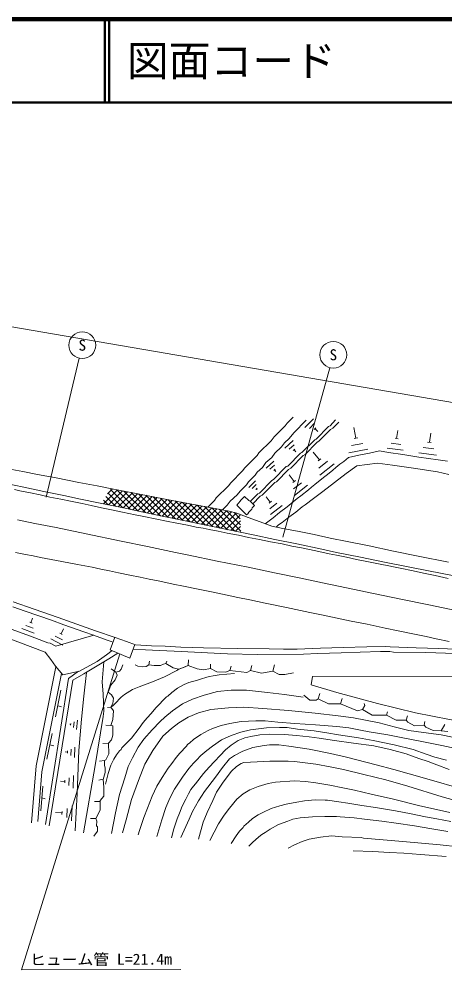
# Model space of a CAD drawing. Units: millimetres, scale not verified. Extents: x 40000 to 680000, y 20000 to 380000.
# Drawn here: x 107471 to 158444, y 266217 to 380000 of the extents above; entities that cross this region are included whole.
import ezdxf
from ezdxf.enums import TextEntityAlignment as Align

# ---------------------------------------------------------------- set-up
doc = ezdxf.new("R2010")
doc.units = ezdxf.units.MM
doc.header["$LTSCALE"] = 1000
doc.linetypes.add('CHAIN', pattern=[18.5, 12, -1.5, 3.5, -1.5])
for name, color, linetype, lineweight in [('M-BMK', 2, 'CHAIN', 13), ('M-TTL', 2, 'Continuous', 140), ('M-TTL-LINE', 7, 'Continuous', 50), ('M-TTL-TXT', 7, 'Continuous', 13), ('M-WORK', 1, 'Continuous', 13)]:
    doc.layers.add(name, color=color, linetype=linetype, lineweight=lineweight)
doc.styles.add('ＭＳ ゴシック', font='')
doc.styles.get('ＭＳ ゴシック').set_extended_font_data('MS Gothic')

msp = doc.modelspace()

# ---------------------------------------------------------------- hatches: boundary and pattern name
at = {"layer": 'M-WORK'}
h = msp.add_hatch(dxfattribs=at)
h.set_pattern_fill('USER', color=256, style=0, pattern_type=2)
h.set_pattern_definition([(45, (650611, 671161), (-353.5534, 353.5534), []), (315, (650611, 671161), (353.5534, 353.5534), [])])
h.paths.add_polyline_path([(117356, 322045), (118473, 323814), (118577, 323794), (121076, 323312), (123520, 322848), (125144, 322530), (127705, 322034), (129863, 321631), (132610, 321102), (133523, 320868), (133920, 320718), (134027, 318577), (132570, 318864), (130027, 319414), (127563, 319899), (124798, 320482), (122308, 321013), (119961, 321505)])

# ---------------------------------------------------------------- linework, layer by layer
at = {"layer": 'M-BMK'}
msp.add_lwpolyline([(107289, 320061), (109382, 319630), (111930, 319142), (115494, 318386), (119704, 317533), (122830, 316875), (126200, 316183), (127808, 315838), (131165, 315146), (134873, 314394), (138037, 313722), (140996, 313120), (143794, 312538), (146663, 311946), (149873, 311267), (153170, 310589), (156493, 309903), (160499, 309054), (177627, 305497)], dxfattribs=at)
at = {"layer": 'M-TTL'}
msp.add_line((680000, 380000), (40000, 380000), dxfattribs=at)
at = {"layer": 'M-TTL-LINE'}
for p, q in [((117750, 380000), (117750, 370000)), ((118250, 380000), (118250, 370000)), ((40000, 370000), (680000, 370000))]:
    msp.add_line(p, q, dxfattribs=at)
at = {"layer": 'M-WORK'}
for p, q in [((84126, 346994), (288761, 311979)), ((110700, 322780), (114669, 339413)), ((139053, 318006), (144654, 338277)), ((139540, 331634), (140294, 332369)), ((138014, 330001), (139330, 331307)), ((139330, 331307), (139540, 331634)), ((142699, 332178), (141679, 331126)), ((142234, 330996), (142846, 331628)), ((147792, 329840), (147555, 331144)), ((137663, 329528), (138014, 330001)), ((142788, 330867), (142992, 331077)), ((142890, 330972), (143225, 330648)), ((152659, 329815), (152789, 330749)), ((156576, 329353), (156731, 330463)), ((136184, 328091), (137663, 329528)), ((140282, 329563), (139290, 328665)), ((139788, 328514), (140383, 329053)), ((148617, 329203), (147245, 328953)), ((148021, 329882), (147563, 329799)), ((153146, 329092), (151992, 329254)), ((152851, 329788), (152466, 329841)), ((156786, 329324), (156366, 329383)), ((134485, 326284), (135964, 327773)), ((135964, 327773), (136184, 328091)), ((140286, 328363), (140484, 328543)), ((140385, 328453), (140612, 328202)), ((143424, 327256), (142688, 328183)), ((146926, 328107), (149213, 328523)), ((151517, 328666), (153442, 328397)), ((155330, 328100), (157430, 327807)), ((157108, 328565), (155848, 328741)), ((137977, 327086), (137039, 326279)), ((137496, 326128), (138058, 326613)), ((143595, 327392), (143253, 327120)), ((144390, 327093), (143364, 326279)), ((143475, 325437), (145185, 326795)), ((147878, 326522), (150350, 326864)), ((150350, 326864), (152180, 326602)), ((152180, 326602), (154671, 326255)), ((132800, 324510), (134232, 325938)), ((134232, 325938), (134485, 326284)), ((137953, 325977), (138140, 326139)), ((138046, 326058), (138201, 325878)), ((140398, 324675), (139785, 325471)), ((145220, 324529), (146608, 325602)), ((146608, 325602), (147878, 326522)), ((154671, 326255), (157561, 325837)), ((157561, 325837), (158910, 325486)), ((132519, 324154), (132800, 324510)), ((135762, 324724), (134965, 323934)), ((135388, 323827), (135866, 324301)), ((140556, 324797), (140239, 324553)), ((141281, 324512), (140329, 323779)), ((143813, 323473), (145220, 324529)), ((131054, 322703), (132519, 324154)), ((135810, 323719), (135970, 323877)), ((135890, 323798), (135976, 323712)), ((140419, 323005), (142006, 324228)), ((142713, 322640), (143813, 323473)), ((130050, 321595), (130852, 322394)), ((130852, 322394), (131054, 322703)), ((133540, 321848), (133953, 322304)), ((133953, 322304), (134020, 322445)), ((134020, 322445), (134438, 322851)), ((134438, 322851), (134964, 322379)), ((134964, 322379), (135115, 322312)), ((135115, 322312), (135650, 321785)), ((137526, 322200), (137048, 322817)), ((137667, 322309), (137386, 322091)), ((138312, 322058), (137468, 321403)), ((141700, 321858), (142713, 322640)), ((134698, 320669), (133540, 321848)), ((134959, 320996), (134865, 320813)), ((135313, 321344), (134959, 320996)), ((135390, 321508), (135313, 321344)), ((135650, 321785), (135390, 321508)), ((137550, 320716), (138957, 321807)), ((139767, 320403), (140603, 321002)), ((140603, 321002), (141362, 321617)), ((141362, 321617), (141700, 321858)), ((134865, 320813), (134698, 320669)), ((138533, 319484), (138954, 319751)), ((138954, 319751), (139767, 320403)), ((138258, 319216), (138533, 319484)), ((109167, 307118), (108280, 307441)), ((109050, 307719), (108755, 307826)), ((108903, 307773), (109099, 308311)), ((107805, 307056), (109283, 306518)), ((112692, 305723), (111812, 306175)), ((112649, 306363), (112356, 306514)), ((112503, 306438), (112799, 307016)), ((111267, 305837), (112734, 305084)), ((118919, 306019), (118377, 304525)), ((120727, 303542), (121339, 305148)), ((118377, 304525), (120727, 303542)), ((121128, 304593), (122587, 304515)), ((122587, 304515), (126873, 304312)), ((126873, 304312), (132433, 304063)), ((132433, 304063), (135965, 303971)), ((135965, 303971), (141505, 303993)), ((141505, 303993), (143212, 304067)), ((143212, 304067), (146019, 304158)), ((146019, 304158), (148295, 304241)), ((148295, 304241), (150735, 304333)), ((150735, 304333), (151845, 304305)), ((151845, 304305), (152286, 304250)), ((152286, 304250), (156167, 304186)), ((156167, 304186), (159717, 304094)), ((117540, 302115), (117628, 303080)), ((119704, 302224), (119883, 302728)), ((121361, 302713), (121682, 302575)), ((122668, 302530), (123021, 302745)), ((123021, 302745), (123099, 303173)), ((123021, 302745), (123648, 302635)), ((124395, 302646), (124751, 302790)), ((124751, 302790), (125058, 302903)), ((125058, 302903), (125144, 303180)), ((125058, 302903), (125936, 302382)), ((127771, 303340), (127723, 302657)), ((130372, 302309), (130402, 302806)), ((137860, 301956), (138046, 302743)), ((111891, 302496), (109504, 290651)), ((113380, 301078), (114605, 301959)), ((117421, 300683), (117540, 302115)), ((119041, 301858), (118514, 302262)), ((119041, 301858), (119510, 301982)), ((119227, 301492), (119041, 301858)), ((119510, 301982), (119704, 302224)), ((121682, 302575), (122305, 302470)), ((122305, 302470), (122668, 302530)), ((123648, 302635), (124395, 302646)), ((124895, 301295), (126341, 302048)), ((125936, 302382), (126538, 302227)), ((126341, 302048), (126590, 302192)), ((126538, 302227), (126851, 302287)), ((126590, 302192), (127363, 302474)), ((126851, 302287), (127595, 302592)), ((127363, 302474), (127723, 302657)), ((127595, 302592), (127723, 302657)), ((127723, 302657), (128796, 302267)), ((128796, 302267), (129563, 302122)), ((129563, 302122), (130372, 302309)), ((130372, 302309), (131145, 301880)), ((130721, 301413), (131419, 301544)), ((131145, 301880), (132188, 301866)), ((131419, 301544), (133245, 301703)), ((132188, 301866), (132700, 302046)), ((132700, 302046), (132853, 302585)), ((132700, 302046), (134744, 301804)), ((134744, 301804), (135166, 302053)), ((135166, 302053), (135312, 302641)), ((135166, 302053), (136478, 301714)), ((136478, 301714), (137860, 301956)), ((137860, 301956), (138620, 301556)), ((138620, 301556), (139269, 301576)), ((139269, 301576), (140299, 301790)), ((110636, 283610), (113380, 301078)), ((117522, 299206), (117421, 300683)), ((118460, 300297), (118978, 300925)), ((118978, 300925), (119227, 301492)), ((121848, 300111), (123448, 300696)), ((123448, 300696), (124895, 301295)), ((127251, 300362), (127788, 300598)), ((127788, 300598), (128830, 300899)), ((128830, 300899), (129178, 301030)), ((129178, 301030), (129951, 301247)), ((129951, 301247), (130272, 301320)), ((130272, 301320), (130721, 301413)), ((111835, 296520), (112486, 299709)), ((118129, 299470), (118460, 300297)), ((118534, 299122), (118129, 299470)), ((120092, 299165), (121052, 299778)), ((121052, 299778), (121848, 300111)), ((125291, 298979), (125757, 299418)), ((125757, 299418), (126438, 299955)), ((126438, 299955), (127251, 300362)), ((129636, 299113), (131223, 299544)), ((131223, 299544), (132865, 299700)), ((132865, 299700), (134700, 299682)), ((134700, 299682), (137214, 299398)), ((137214, 299398), (139251, 299177)), ((143258, 298666), (143472, 299312)), ((117614, 297188), (117522, 299206)), ((118776, 298749), (118534, 299122)), ((118700, 298100), (118776, 298749)), ((118922, 298079), (119685, 298870)), ((119685, 298870), (120092, 299165)), ((123856, 297583), (125108, 298887)), ((125108, 298887), (125291, 298979)), ((127039, 298049), (128223, 298618)), ((128223, 298618), (129636, 299113)), ((139251, 299177), (141481, 298847)), ((141555, 299106), (142266, 298489)), ((142266, 298489), (143016, 298514)), ((143016, 298514), (143258, 298666)), ((143258, 298666), (144486, 298064)), ((145932, 298049), (146139, 298690)), ((112564, 297703), (112102, 297830)), ((117546, 296540), (117614, 297188)), ((118449, 297649), (118041, 297640)), ((118449, 297649), (118700, 298100)), ((118449, 297649), (118735, 297850)), ((118796, 297230), (118449, 297649)), ((118713, 296193), (118796, 297230)), ((118735, 297850), (118922, 298079)), ((123273, 296908), (123856, 297583)), ((124911, 296453), (125819, 297232)), ((125819, 297232), (127039, 298049)), ((127721, 296459), (128961, 296980)), ((128961, 296980), (130418, 297376)), ((130418, 297376), (132522, 297592)), ((132522, 297592), (134374, 297663)), ((134374, 297663), (136658, 297484)), ((136658, 297484), (139733, 297268)), ((139733, 297268), (142916, 296962)), ((144486, 298064), (145932, 298049)), ((145932, 298049), (147970, 297215)), ((147970, 297215), (148572, 297403)), ((148572, 297403), (148868, 297854)), ((148572, 297403), (149722, 296722)), ((148868, 297854), (148764, 298082)), ((151454, 296702), (151558, 297122)), ((114060, 295908), (114001, 295241)), ((114353, 294986), (114450, 296098)), ((116564, 290686), (117546, 296540)), ((118451, 295461), (118713, 296193)), ((122336, 295833), (122801, 296371)), ((122801, 296371), (123273, 296908)), ((123406, 294948), (124370, 295939)), ((124370, 295939), (124911, 296453)), ((126588, 295793), (127721, 296459)), ((132682, 295722), (134069, 295943)), ((134069, 295943), (135805, 296043)), ((135805, 296043), (136928, 296030)), ((136928, 296030), (138456, 295873)), ((138456, 295873), (140486, 295716)), ((142916, 296962), (145649, 296638)), ((145649, 296638), (147483, 296405)), ((147483, 296405), (150564, 295778)), ((149722, 296722), (151454, 296702)), ((151454, 296702), (152603, 296125)), ((152603, 296125), (153798, 296105)), ((153798, 296105), (153941, 296631)), ((153798, 296105), (154005, 295853)), ((154005, 295853), (154804, 295434)), ((155939, 295523), (156045, 295946)), ((113660, 295607), (113544, 295617)), ((113670, 295718), (113650, 295496)), ((118451, 295461), (117849, 295525)), ((118713, 295433), (118451, 295461)), ((118700, 294318), (118713, 295433)), ((120920, 293959), (121844, 295152)), ((121844, 295152), (122336, 295833)), ((122406, 293819), (123406, 294948)), ((124699, 294211), (125706, 295110)), ((125706, 295110), (126588, 295793)), ((129235, 294405), (130094, 294860)), ((130094, 294860), (130612, 295091)), ((130612, 295091), (131649, 295472)), ((131649, 295472), (132682, 295722)), ((134008, 294671), (135169, 294943)), ((135169, 294943), (137093, 295177)), ((137093, 295177), (138623, 295237)), ((138623, 295237), (139550, 295219)), ((139550, 295219), (140781, 295041)), ((140486, 295716), (142953, 295539)), ((140781, 295041), (142785, 294835)), ((142785, 294835), (144325, 294605)), ((142953, 295539), (145518, 295365)), ((145518, 295365), (146919, 295171)), ((146919, 295171), (148330, 294920)), ((148330, 294920), (149373, 294699)), ((149373, 294699), (151603, 294338)), ((150564, 295778), (152362, 295290)), ((152362, 295290), (154134, 294866)), ((154134, 294866), (155881, 294635)), ((154804, 295434), (155939, 295523)), ((155939, 295523), (156146, 295286)), ((156146, 295286), (157025, 294861)), ((157025, 294861), (158002, 294837)), ((158002, 294837), (158417, 295600)), ((158002, 294837), (158791, 294753)), ((110813, 291443), (111449, 294520)), ((118187, 293341), (118522, 293765)), ((118522, 293765), (118700, 294318)), ((119787, 292806), (120920, 293959)), ((121736, 292893), (122406, 293819)), ((123495, 292484), (124699, 294211)), ((127907, 293379), (128352, 293797)), ((128352, 293797), (129235, 294405)), ((130623, 292995), (131719, 293749)), ((131719, 293749), (132870, 294268)), ((132864, 293131), (133702, 293662)), ((132870, 294268), (134008, 294671)), ((133702, 293662), (134508, 293977)), ((134508, 293977), (135210, 294160)), ((135210, 294160), (136291, 294337)), ((136291, 294337), (137458, 294435)), ((137458, 294435), (139240, 294390)), ((139240, 294390), (140675, 294285)), ((140675, 294285), (142209, 294121)), ((142209, 294121), (143375, 293937)), ((143375, 293937), (145217, 293688)), ((144325, 294605), (145687, 294367)), ((145217, 293688), (147478, 293354)), ((145687, 294367), (148079, 294011)), ((148079, 294011), (149853, 293674)), ((149853, 293674), (152357, 293164)), ((151603, 294338), (153385, 293987)), ((153385, 293987), (155492, 293576)), ((155492, 293576), (158050, 293068)), ((155881, 294635), (157975, 294365)), ((157975, 294365), (160711, 293800)), ((111626, 293049), (111169, 293162)), ((113716, 292657), (113684, 291894)), ((114098, 291623), (114150, 292894)), ((118187, 293341), (117504, 293319)), ((118206, 292078), (118187, 293341)), ((119118, 291960), (119492, 292432)), ((119492, 292432), (119695, 292583)), ((119695, 292583), (119787, 292806)), ((121048, 291608), (121736, 292893)), ((122524, 290848), (123495, 292484)), ((126705, 292143), (127515, 292981)), ((127515, 292981), (127623, 293181)), ((127623, 293181), (127907, 293379)), ((129210, 291886), (129949, 292494)), ((129949, 292494), (130623, 292995)), ((130229, 290503), (132189, 292548)), ((132189, 292548), (132864, 293131)), ((134271, 292408), (135446, 292830)), ((135446, 292830), (136822, 293060)), ((136822, 293060), (137464, 293170)), ((137464, 293170), (138556, 293161)), ((138556, 293161), (139767, 292986)), ((139767, 292986), (142180, 292656)), ((142180, 292656), (144731, 292133)), ((147478, 293354), (149916, 293020)), ((149916, 293020), (151875, 292581)), ((151875, 292581), (153802, 292070)), ((152357, 293164), (154632, 292579)), ((154632, 292579), (156201, 292031)), ((158050, 293068), (160490, 292573)), ((113276, 292293), (113004, 292304)), ((113282, 292420), (113271, 292166)), ((117708, 291278), (117856, 291372)), ((117856, 291372), (118206, 292078)), ((118476, 290741), (118830, 291423)), ((118830, 291423), (119118, 291960)), ((120534, 290562), (121048, 291608)), ((125741, 290921), (126284, 291651)), ((126284, 291651), (126705, 292143)), ((128362, 290959), (128704, 291333)), ((128704, 291333), (129210, 291886)), ((131812, 290463), (132657, 291472)), ((132657, 291472), (133262, 291876)), ((133262, 291876), (134271, 292408)), ((144731, 292133), (146667, 291665)), ((146667, 291665), (150190, 290775)), ((153802, 292070), (155322, 291513)), ((155322, 291513), (156449, 291146)), ((156201, 292031), (157216, 291670)), ((157216, 291670), (158621, 291319)), ((109504, 290651), (108960, 283832)), ((115207, 282612), (116564, 290686)), ((117083, 291198), (117708, 291278)), ((117693, 290676), (117708, 291278)), ((117772, 290395), (117693, 290676)), ((117772, 289862), (117772, 290395)), ((118155, 289732), (118476, 290741)), ((120122, 289195), (120534, 290562)), ((121768, 288906), (122524, 290848)), ((124598, 289250), (125319, 290364)), ((125319, 290364), (125741, 290921)), ((127033, 289283), (127796, 290327)), ((127796, 290327), (128362, 290959)), ((129528, 289723), (130229, 290503)), ((130978, 289298), (131812, 290463)), ((132900, 289993), (133487, 290581)), ((133487, 290581), (134065, 290911)), ((134065, 290911), (134359, 291058)), ((134359, 291058), (135964, 291140)), ((135964, 291140), (137503, 291196)), ((137503, 291196), (139696, 291205)), ((139696, 291205), (140439, 291150)), ((140439, 291150), (142980, 290857)), ((142980, 290857), (144714, 290535)), ((144714, 290535), (146311, 290196)), ((146311, 290196), (148742, 289609)), ((150190, 290775), (152309, 290206)), ((152309, 290206), (155973, 289162)), ((156449, 291146), (157472, 290746)), ((157472, 290746), (158946, 290202)), ((113489, 289213), (113451, 288299)), ((113947, 287973), (114010, 289497)), ((117021, 288910), (117537, 289035)), ((117525, 288994), (117772, 289862)), ((117823, 288468), (118155, 289732)), ((119507, 287223), (120122, 289195)), ((123980, 288201), (124598, 289250)), ((126551, 288558), (127033, 289283)), ((128594, 288495), (129528, 289723)), ((129684, 287591), (130978, 289298)), ((131891, 288700), (132900, 289993)), ((148742, 289609), (151357, 288957)), ((155973, 289162), (161104, 287681)), ((110072, 285277), (110334, 288219)), ((112962, 288777), (112436, 288799)), ((112968, 288930), (112955, 288625)), ((117610, 288096), (117525, 288994)), ((117625, 286996), (117610, 288096)), ((120941, 286604), (121768, 288906)), ((123409, 287008), (123980, 288201)), ((126092, 287837), (126551, 288558)), ((128051, 287821), (128336, 288223)), ((128336, 288223), (128594, 288495)), ((131120, 287507), (131891, 288700)), ((135100, 287767), (136102, 288164)), ((136102, 288164), (137281, 288516)), ((137281, 288516), (138175, 288679)), ((138175, 288679), (140455, 288848)), ((140455, 288848), (141747, 288778)), ((141747, 288778), (142997, 288604)), ((142997, 288604), (144673, 288338)), ((144673, 288338), (146217, 288024)), ((146217, 288024), (147598, 287734)), ((151357, 288957), (153999, 288196)), ((153999, 288196), (158116, 286916)), ((110208, 286804), (110589, 286706)), ((117195, 286493), (117625, 286996)), ((119002, 285002), (119507, 287223)), ((122829, 285589), (123409, 287008)), ((125053, 285674), (125530, 286774)), ((125530, 286774), (126092, 287837)), ((127419, 286655), (127737, 287287)), ((127737, 287287), (128051, 287821)), ((128968, 286445), (129684, 287591)), ((130680, 286507), (131120, 287507)), ((133522, 286643), (134309, 287312)), ((134309, 287312), (135100, 287767)), ((147598, 287734), (149630, 287252)), ((149630, 287252), (152284, 286652)), ((158116, 286916), (161945, 285863)), ((113758, 284067), (113846, 285850)), ((116498, 286368), (117195, 286380)), ((117195, 285328), (117195, 286493)), ((120287, 284179), (120941, 286604)), ((124543, 284195), (125053, 285674)), ((126660, 284993), (127002, 285831)), ((127002, 285831), (127419, 286655)), ((128225, 285197), (128968, 286445)), ((129992, 285076), (130680, 286507)), ((132483, 285398), (133195, 286217)), ((133195, 286217), (133522, 286643)), ((137646, 285528), (138662, 285869)), ((138662, 285869), (139448, 286057)), ((139448, 286057), (140726, 286309)), ((140726, 286309), (141653, 286445)), ((141653, 286445), (142894, 286558)), ((142894, 286558), (144092, 286553)), ((144092, 286553), (144382, 286520)), ((144382, 286520), (145754, 286352)), ((145754, 286352), (146807, 286174)), ((146807, 286174), (148483, 285916)), ((148483, 285916), (150117, 285659)), ((150117, 285659), (152523, 285242)), ((152284, 286652), (155294, 285889)), ((155294, 285889), (159039, 285042)), ((112614, 285017), (111830, 285056)), ((112622, 285195), (112605, 284839)), ((113234, 285523), (113181, 284453)), ((116661, 284340), (117195, 285328)), ((118522, 282551), (119002, 285002)), ((121900, 282886), (122388, 284472)), ((122388, 284472), (122829, 285589)), ((126384, 284291), (126660, 284993)), ((127831, 284243), (128225, 285197)), ((129524, 283910), (129992, 285076)), ((131332, 283694), (131959, 284640)), ((131959, 284640), (132483, 285398)), ((135418, 284353), (136073, 284774)), ((136073, 284774), (136663, 285050)), ((136663, 285050), (137646, 285528)), ((141126, 284435), (142605, 284533)), ((142605, 284533), (144084, 284594)), ((144084, 284594), (145465, 284589)), ((145465, 284589), (145910, 284542)), ((145910, 284542), (147585, 284421)), ((152523, 285242), (154395, 284910)), ((154395, 284910), (156113, 284549)), ((156113, 284549), (157470, 284292)), ((116662, 284336), (116024, 284343)), ((116769, 284013), (116661, 284340)), ((116762, 283446), (116769, 284013)), ((116850, 283335), (116762, 283446)), ((116850, 282822), (116850, 283335)), ((119861, 282619), (120287, 284179)), ((123982, 282195), (124543, 284195)), ((125996, 283116), (126384, 284291)), ((126844, 282066), (127831, 284243)), ((128943, 281885), (129524, 283910)), ((130287, 281698), (131332, 283694)), ((134285, 283271), (134356, 283431)), ((134356, 283431), (134913, 283917)), ((134913, 283917), (135418, 284353)), ((137512, 283077), (138509, 283620)), ((138509, 283620), (139656, 284027)), ((139656, 284027), (140250, 284252)), ((140250, 284252), (141126, 284435)), ((147585, 284421), (148821, 284261)), ((148821, 284261), (150900, 284032)), ((150900, 284032), (152599, 283803)), ((152599, 283803), (154808, 283456)), ((154808, 283456), (156854, 283100)), ((157470, 284292), (159146, 283969)), ((116409, 282228), (116850, 282822)), ((121736, 282382), (121900, 282886)), ((125729, 282031), (125996, 283116)), ((132845, 281364), (133438, 282279)), ((133438, 282279), (133850, 282841)), ((133850, 282841), (134285, 283271)), ((136182, 282150), (136538, 282440)), ((136538, 282440), (136913, 282665)), ((136913, 282665), (137512, 283077)), ((143537, 282128), (144854, 282252)), ((144854, 282252), (146151, 282141)), ((156854, 283100), (158796, 282792)), ((134956, 281050), (135415, 281486)), ((135415, 281486), (136182, 282150)), ((139678, 280774), (140431, 281182)), ((140431, 281182), (141340, 281583)), ((141340, 281583), (142193, 281881)), ((142193, 281881), (143537, 282128)), ((146151, 282141), (148412, 282064)), ((148412, 282064), (148706, 281988)), ((148706, 281988), (153382, 281600)), ((153382, 281600), (157887, 281187)), ((157887, 281187), (160062, 280939)), ((147460, 280480), (149824, 280407)), ((149824, 280407), (151793, 280290)), ((151793, 280290), (153528, 280210)), ((153528, 280210), (155514, 280046)), ((155514, 280046), (158570, 279782))]:
    msp.add_line(p, q, dxfattribs=at)
for points in [[(141830, 332000), (140352, 330475), (139790, 329792), (139247, 329300), (138886, 328809), (138077, 328041), (137721, 327526), (137017, 326919), (136610, 326356), (135981, 325786), (135745, 325412), (134939, 324613), (134677, 324259), (133930, 323525), (133589, 323079), (132731, 322299), (132397, 321841), (131823, 321254)], [(135138, 322290), (136043, 323207), (136246, 323272), (137714, 324792), (137930, 324884), (139444, 326444), (139621, 326516), (141161, 328043), (141312, 328115), (142852, 329662), (143016, 329714), (144503, 331248), (144700, 331333), (145355, 332041)], [(135447, 321984), (136319, 322905), (136558, 323027), (138074, 324553), (138290, 324637), (139717, 326112), (139989, 326262), (141463, 327755), (141684, 327867), (143158, 329370), (143336, 329478), (144764, 330901), (145030, 331064), (145733, 331762)], [(136933, 319603), (137386, 319947), (137864, 320327), (138651, 320937), (139568, 321644), (140762, 322641), (141182, 322962), (142093, 323663), (142460, 323984), (142879, 324305), (143724, 324987), (144570, 325668), (145015, 326022), (145363, 326324), (145881, 326737), (146333, 327045), (146916, 327529), (148128, 327818), (149426, 328054), (150612, 328322), (151674, 328139), (153410, 327896), (155331, 327595), (157631, 327274), (158751, 327110)], [(158876, 315008), (155224, 315747), (152299, 316347), (149382, 316950), (146747, 317479), (144687, 317896), (142801, 318303), (140985, 318664), (139033, 319057), (137731, 319324), (136767, 319661), (134895, 320349), (133523, 320868), (132610, 321102), (129863, 321631), (127705, 322034), (125144, 322530), (123520, 322848), (121076, 323312), (118577, 323794), (116826, 324126), (114626, 324562), (111901, 325086), (109701, 325503), (107923, 325868), (105292, 326336)], [(105714, 324480), (108034, 323995), (110439, 323471), (112851, 322979), (114810, 322547), (116993, 322121), (119961, 321505), (122308, 321013), (124798, 320482), (127563, 319899), (130027, 319414), (132570, 318864), (135500, 318287), (138069, 317743), (140703, 317206), (143720, 316548), (145480, 316173), (148322, 315598), (151210, 315013), (154248, 314432), (156486, 313973), (159336, 313402)], [(158844, 313071), (157281, 313399), (156092, 313642), (154444, 313998), (153288, 314251), (152473, 314410), (151518, 314597), (150868, 314742), (149281, 315070), (147872, 315346), (146664, 315603), (145452, 315851), (144586, 316025), (143336, 316287), (142222, 316516), (141281, 316713), (140120, 316942), (138959, 317186), (137583, 317452), (136263, 317719), (134943, 317981), (133726, 318229), (132392, 318487), (131292, 318726), (130243, 318918), (129513, 319067), (128656, 319217), (127645, 319432), (126353, 319690), (125122, 319919), (123961, 320163), (122388, 320481), (121382, 320673), (119842, 321001), (118732, 321244), (117342, 321516), (116092, 321778), (115011, 322016), (113616, 322293), (112469, 322555), (111168, 322803), (110012, 323056), (108832, 323294), (107578, 323556), (106927, 323706)], [(107069, 316164), (108266, 315930), (109149, 315769), (110052, 315579), (111309, 315335), (112613, 315097), (114459, 314746), (116211, 314402), (117281, 314168), (118304, 313967), (119377, 313743), (120751, 313456), (121952, 313225), (123028, 312974), (124309, 312737), (125910, 312382), (127158, 312142), (128890, 311770), (130491, 311459), (131809, 311165), (133671, 310784), (135085, 310500), (136918, 310122), (139472, 309577), (142271, 308999), (143879, 308658), (145557, 308327), (147199, 307969), (149135, 307578), (151298, 307123), (152853, 306802), (154605, 306444), (156187, 306110), (157380, 305852), (158935, 305535)], [(91008, 311548), (94266, 310365), (95319, 309992), (98980, 308489), (99827, 308361), (101600, 307603), (102204, 307410), (110602, 304255), (111264, 303357), (111834, 302564), (112705, 301525), (114713, 301983), (116835, 303135), (117936, 303933), (118601, 304431)], [(118710, 305443), (118509, 305520), (118017, 305683), (116396, 306273), (115228, 306681), (112828, 307532), (111352, 308059), (108211, 309148), (106723, 309678)], [(106757, 310258), (109301, 309376), (112153, 308373), (114403, 307597), (116607, 306804), (118961, 306005), (120352, 305521), (121425, 305116), (123317, 304992), (124949, 304945), (126815, 304859), (129533, 304782), (133649, 304700), (137396, 304630), (139118, 304588), (140766, 304621), (143551, 304719), (146262, 304803), (149075, 304874), (151345, 304930), (151884, 304864), (154979, 304777), (157706, 304692), (160832, 304580)], [(105182, 307479), (108861, 306139), (110925, 305359), (111191, 305314), (111870, 304965), (116428, 306261)], [(119552, 304034), (107759, 266217), (126822, 266292)], [(111066, 283453), (113896, 300904), (115211, 301634), (118216, 303432), (119314, 304133)], [(109721, 283979), (110185, 289926), (112567, 301689)], [(114199, 282876), (114420, 287321), (114633, 292468), (114963, 296221), (115247, 298993), (115534, 301827)]]:
    msp.add_lwpolyline(points, dxfattribs=at)
msp.add_lwpolyline([(145484, 299420), (150354, 298083), (154902, 296989), (158971, 296176), (162694, 295580), (165250, 295167), (166999, 294977), (171993, 294538), (174929, 294322), (177816, 294083), (178953, 295223), (179085, 295270), (180294, 296496), (180376, 296685), (175836, 298835), (175279, 298996), (171655, 300115), (167644, 301359), (142598, 301348), (142411, 300318)], close=True, dxfattribs=at)
for centre in [(115041, 340973), (145081, 339823)]:
    msp.add_circle(centre, 1604, dxfattribs=at)

# ---------------------------------------------------------------- texts
at = {"layer": 'M-TTL-TXT', "style": 'ＭＳ ゴシック'}
msp.add_text('図面コード      12-0', height=3666, dxfattribs=at).set_placement((120380, 375000), align=Align.MIDDLE_LEFT)
at = {"layer": 'M-WORK', "style": 'ＭＳ ゴシック'}
for p in [(115041, 340973), (145081, 339823)]:
    msp.add_text('S', height=1320, dxfattribs=at).set_placement(p, align=Align.MIDDLE_CENTER)
at = {"layer": 'M-WORK', "style": 'ＭＳ ゴシック', "width": 1.05}
msp.add_text('ヒューム管 L=21.4m', height=1320, rotation=0.225, dxfattribs=at).set_placement((117290, 266434), align=Align.BOTTOM_CENTER)

doc.saveas('drawing.dxf')
